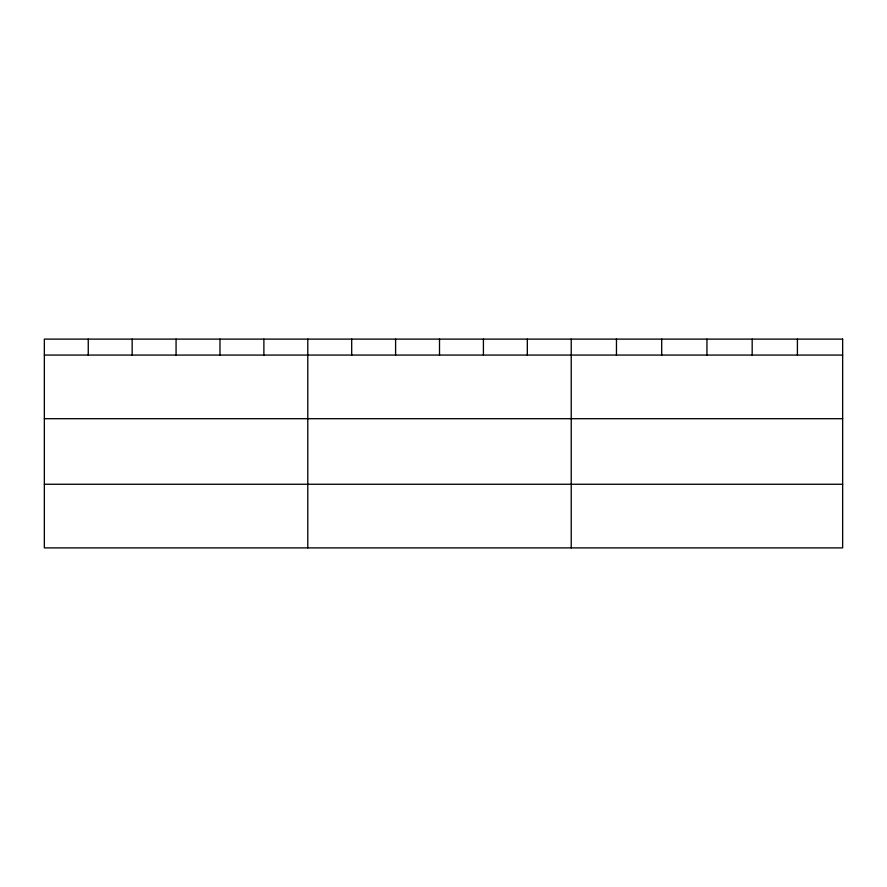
<?xml version="1.0" encoding="UTF-8"?>
<svg xmlns="http://www.w3.org/2000/svg" width="887" height="887" viewBox="0 0 887 887"><rect width="100%" height="100%" fill="white"/><g stroke="black" fill="none" stroke-linecap="round" stroke-linejoin="round"><path stroke-width="1.33" d="M44.35 355.066L842.65 355.066M44.35 418.697L842.65 418.697M44.35 484.258L842.65 484.258M797.413 339.111L797.413 355.066M752.176 339.111L752.176 355.066M706.939 339.111L706.939 355.066M661.702 339.111L661.702 355.066M616.465 339.111L616.465 355.066M571.228 339.111L571.228 547.889M527.322 339.111L527.322 355.066M483.415 339.111L483.415 355.066M439.508 339.111L439.508 355.066M395.602 339.111L395.602 355.066M351.695 339.111L351.695 355.066M307.789 339.111L307.789 547.889M263.882 339.111L263.882 355.066M219.976 339.111L219.976 355.066M176.07 339.111L176.07 355.066M132.163 339.111L132.163 355.066M88.256 339.111L88.256 355.066M842.65 339.111L44.35 339.111L44.35 547.889L842.65 547.889L842.65 339.111"/></g></svg>
